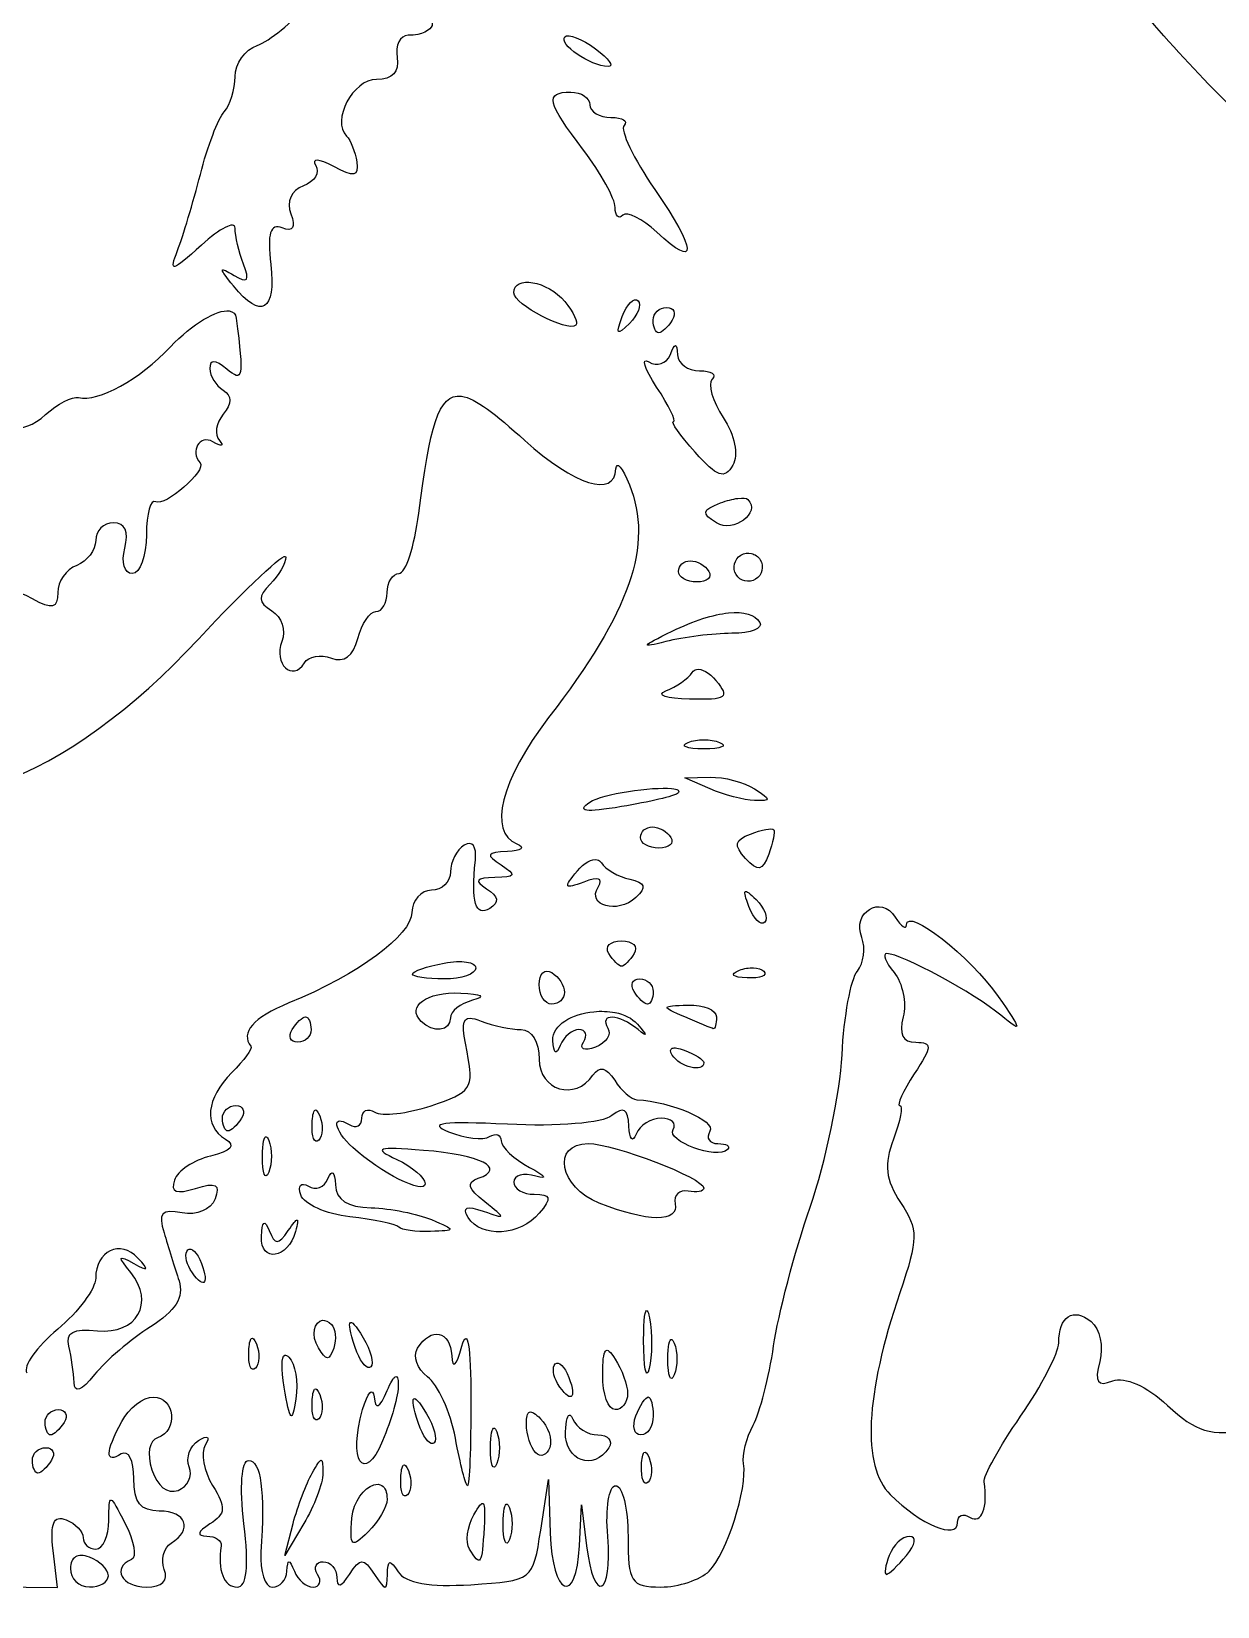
# Model space of a CAD drawing. Header units: millimetres. Extents: x 3 to 110, y 3 to 41.
# Drawn here: x 30.93 to 40.44, y 2.87 to 15.51 of the extents above; entities that cross this region are included whole.
import ezdxf

# ---------------------------------------------------------------- set-up
doc = ezdxf.new("R2010")
doc.units = ezdxf.units.MM
doc.layers.add('1', color=7, linetype='CONTINUOUS')

msp = doc.modelspace()

# ---------------------------------------------------------------- linework, layer by layer
at = {"layer": '1', "color": 7}
for points in [[(35.207762, 15.46249)], [(35.255281, 15.019107)], [(34.950931, 13.490521)], [(32.515418, 13.264178)], [(35.794792, 13.345826)], [(36.023207, 13.292084)], [(36.094009, 12.986676)], [(34.378347, 12.579982)], [(36.595261, 11.760913)], [(36.214394, 11.260168)], [(36.703793, 11.319078)], [(36.520332, 10.842622)], [(36.262972, 10.388905)], [(36.322423, 9.824599)], [(36.063, 9.433924)], [(35.910044, 9.126449)], [(36.882572, 9.103714)], [(35.466656, 8.862385)], [(36.654184, 8.607102)], [(35.661998, 8.212297)], [(34.418643, 8.042281)], [(35.102855, 7.958048)], [(36.72033, 7.996288)], [(35.808233, 7.907404)], [(34.372156, 7.793718)], [(33.127769, 7.602515)], [(34.447086, 7.592696)], [(35.439775, 7.644372)], [(36.195291, 7.697082)], [(36.068688, 7.350851)], [(32.569155, 6.891448)], [(33.201164, 6.852689)], [(32.813577, 6.641335)], [(35.395325, 6.586558)], [(33.347928, 6.350397)], [(33.060591, 5.973676)], [(32.184689, 5.733897)], [(35.868187, 5.245557)], [(33.263685, 5.169592)], [(33.484347, 5.144787)], [(34.200071, 5.056419)], [(32.693191, 5.023865)], [(36.064534, 5.015597)], [(32.96087, 4.888989)], [(35.131271, 4.819742)], [(35.532802, 4.922061)], [(33.847117, 4.716391)], [(33.201164, 4.617688)], [(35.87594, 4.554643)], [(31.146519, 4.452839)], [(33.99232, 4.535006)], [(34.925081, 4.433202)], [(34.642401, 4.30453)], [(35.251153, 4.407881)], [(31.04521, 4.14795)], [(33.25334, 4.046665)], [(35.842338, 4.10971)], [(33.912231, 4.007906)], [(33.674503, 3.849259)], [(34.554057, 3.697849)], [(34.74371, 3.694748)], [(37.970881, 3.436883)], [(31.28344, 3.27255)]]:
    msp.add_lwpolyline(points, close=True, dxfattribs=at)
for points in [[(32.515418, 13.264178), (32.515921, 13.264178)], [(34.378347, 12.579982), (34.37885, 12.579982)], [(36.373065, 9.431342), (36.169971, 9.518675), (36.373065, 9.524358), (36.373065, 9.524358)], [(34.447086, 7.592696), (34.447588, 7.592696)], [(35.609796, 7.637654), (35.610298, 7.637654)], [(36.068688, 7.350851), (36.069191, 7.350851)], [(35.868187, 5.245557), (35.86869, 5.245557)], [(27.629417, 4.002223), (27.622167, 3.063263), (29.380718, 3.04466), (31.138766, 3.026054), (31.104132, 3.324229)], [(35.013955, 3.487524), (35.075973, 3.893701), (35.090446, 3.462204)], [(35.324019, 3.360403), (35.340556, 3.690613), (35.381381, 3.360403)], [(33.113825, 3.538684), (32.96087, 3.284438), (33.028048, 3.538684)]]:
    msp.add_lwpolyline(points, dxfattribs=at)
for points in [[(40.868885, 14.612414), (40.560249, 14.863874), (40.029337, 15.422215), (39.688607, 15.853163)], [(32.74071, 15.393762), (32.8385, 15.428602), (33.021407, 15.575856), (33.146898, 15.720871)], [(33.996448, 15.628889), (34.22137, 15.628889), (34.177687, 15.478714), (33.951495, 15.474375)], [(33.951495, 15.474375), (33.886381, 15.473052), (33.846218, 15.393145), (33.862622, 15.29661)], [(35.553995, 15.224262), (35.413554, 15.226643), (35.151855, 15.406573), (35.207762, 15.46249)], [(35.207762, 15.46249), (35.23422, 15.488895), (35.344313, 15.445636), (35.452686, 15.366372)], [(32.562964, 15.144165), (32.562964, 15.246503), (32.642921, 15.358922), (32.74071, 15.393762)], [(33.862622, 15.29661), (33.882465, 15.180706), (33.82603, 15.120911), (33.696728, 15.120911)], [(35.452686, 15.366372), (35.561006, 15.287122), (35.606594, 15.223468), (35.553995, 15.224262)], [(32.475625, 14.862011), (32.523779, 14.915097), (32.562964, 15.041827), (32.562964, 15.144165)], [(33.696728, 15.120911), (33.508345, 15.120911), (33.334091, 14.790044), (33.457466, 14.666675)], [(35.357092, 14.552986), (35.063008, 14.938568), (35.045202, 15.019107), (35.255281, 15.019107)], [(35.255281, 15.019107), (35.339101, 15.019107), (35.407734, 14.973702), (35.407734, 14.917822)], [(35.407734, 14.917822), (35.407734, 14.861942), (35.484092, 14.816018), (35.577225, 14.816018)], [(32.284411, 14.358684), (32.341349, 14.582198), (32.427471, 14.808925), (32.475625, 14.862011)], [(35.577225, 14.816018), (35.670412, 14.816018), (35.717693, 14.787504), (35.682662, 14.752458)], [(33.457466, 14.666675), (33.490248, 14.633882), (33.526707, 14.5404), (33.538613, 14.458935)], [(35.682662, 14.752458), (35.647605, 14.717408), (35.758862, 14.485522), (35.929676, 14.237243)], [(35.610827, 14.094617), (35.610827, 14.163538), (35.496792, 14.369828), (35.357092, 14.552986)], [(33.210451, 14.430513), (33.24482, 14.374914), (33.200132, 14.301481), (33.11073, 14.267215)], [(33.35412, 14.42121), (33.232279, 14.486377), (33.173568, 14.490169), (33.210451, 14.430513)], [(33.538613, 14.458935), (33.556076, 14.340647), (33.51877, 14.333051), (33.35412, 14.42121)], [(32.101478, 13.749418), (32.145028, 13.861178), (32.227472, 14.135164), (32.284411, 14.358684)], [(33.11073, 14.267215), (33.01085, 14.229361), (32.973014, 14.140855), (33.010982, 14.041907)], [(35.929676, 14.237243), (36.268978, 13.744161), (36.275645, 13.588221), (35.944652, 13.896696)], [(33.010982, 14.041907), (33.052336, 13.934206), (33.028444, 13.896317), (32.941238, 13.929769)], [(35.672846, 14.031054), (35.638953, 13.997166), (35.610827, 14.025683), (35.610827, 14.094617)], [(35.944652, 13.896696), (35.828923, 14.0045), (35.706739, 14.064941), (35.672846, 14.031054)], [(32.562964, 13.927702), (32.562964, 13.988755), (32.441361, 13.927779), (32.292692, 13.79231)], [(32.631173, 13.639349), (32.593735, 13.736906), (32.562964, 13.866652), (32.562964, 13.927702)], [(32.941238, 13.929769), (32.844824, 13.966749), (32.820403, 13.887806), (32.849772, 13.636248)], [(32.292692, 13.79231), (32.053403, 13.574219), (32.031363, 13.569499), (32.101478, 13.749418)], [(32.550025, 13.464166), (32.430937, 13.610901), (32.431439, 13.623151), (32.554682, 13.548915)], [(32.849772, 13.636248), (32.893401, 13.262638), (32.770661, 13.192193), (32.550025, 13.464166)], [(32.554682, 13.548915), (32.664272, 13.482851), (32.682873, 13.504613), (32.631173, 13.639349)], [(34.797949, 13.409389), (34.797949, 13.480649), (34.866, 13.504822), (34.950931, 13.490521)], [(35.295074, 13.149974), (35.229458, 13.091186), (34.797949, 13.316357), (34.797949, 13.409389)], [(34.950931, 13.490521), (35.035836, 13.476207), (35.137965, 13.423502), (35.20673, 13.340659)], [(32.045148, 12.975822), (32.221863, 13.162708), (32.420089, 13.277077), (32.515418, 13.264178)], [(32.515921, 13.264178), (32.547724, 13.259866), (32.567885, 13.241371), (32.57225, 13.206817)], [(35.20673, 13.340659), (35.277374, 13.255489), (35.317035, 13.169606), (35.295074, 13.149974)], [(35.668189, 13.220252), (35.706342, 13.32045), (35.763492, 13.377108), (35.794792, 13.345826)], [(35.794792, 13.345826), (35.826066, 13.314544), (35.794792, 13.232328), (35.725021, 13.163409)], [(35.915706, 13.19028), (35.915706, 13.24616), (35.964019, 13.292084), (36.023207, 13.292084)], [(36.023207, 13.292084), (36.082288, 13.292084), (36.102714, 13.24616), (36.068159, 13.19028)], [(32.57225, 13.206817), (32.63366, 12.719439), (32.627786, 12.688493), (32.495786, 12.798057)], [(35.725021, 13.163409), (35.624665, 13.063815), (35.61305, 13.075454), (35.668189, 13.220252)], [(35.960686, 13.088995), (35.936079, 13.088995), (35.915706, 13.1344), (35.915706, 13.19028)], [(36.068159, 13.19028), (36.033631, 13.1344), (35.985292, 13.088995), (35.960686, 13.088995)], [(31.306194, 12.569129), (31.467272, 12.532225), (31.797313, 12.71375), (32.045148, 12.975822)], [(35.94362, 12.653362), (35.844534, 12.80487), (35.816541, 12.89603), (35.881602, 12.855935)], [(35.881602, 12.855935), (35.946689, 12.815837), (36.023312, 12.840509), (36.051623, 12.910711)], [(36.051623, 12.910711), (36.071996, 12.961374), (36.08504, 12.986594), (36.094009, 12.986676)], [(36.094009, 12.986676), (36.103005, 12.986758), (36.107873, 12.961699), (36.111048, 12.911227)], [(36.111048, 12.911227), (36.115546, 12.841377), (36.195159, 12.784103), (36.288292, 12.784103)], [(32.495786, 12.798057), (32.402864, 12.875167), (32.360372, 12.876908), (32.360372, 12.802708)], [(32.360372, 12.802708), (32.360372, 12.743286), (32.408738, 12.664768), (32.467343, 12.628557)], [(36.288292, 12.784103), (36.381346, 12.784103), (36.42704, 12.75334), (36.389601, 12.715891)], [(36.077975, 12.377928), (36.102846, 12.377928), (36.04268, 12.501854), (35.94362, 12.653362)], [(36.389601, 12.715891), (36.352136, 12.678442), (36.392247, 12.540345), (36.477945, 12.408935)], [(31.043675, 12.432705), (31.139004, 12.51898), (31.257273, 12.580321), (31.306194, 12.569129)], [(32.467343, 12.628557), (32.540262, 12.582941), (32.540553, 12.523486), (32.467343, 12.435287)], [(34.036241, 11.641022), (34.125194, 12.327142), (34.189435, 12.60579), (34.378347, 12.579982)], [(34.37885, 12.579982), (34.492435, 12.563933), (34.650471, 12.438566), (34.88632, 12.225484)], [(30.802349, 12.343305), (30.839708, 12.30593), (30.948346, 12.346427), (31.043675, 12.432705)], [(32.467343, 12.435287), (32.409241, 12.365271), (32.39543, 12.270693), (32.436863, 12.224965)], [(36.477945, 12.408935), (36.569967, 12.268341), (36.601241, 12.111088), (36.553934, 12.026528)], [(32.38519, 12.215146), (32.280151, 12.275651), (32.198077, 12.138822), (32.283379, 12.045131)], [(36.253156, 12.130398), (36.131871, 12.266544), (36.053104, 12.377928), (36.077975, 12.377928)], [(32.436863, 12.224965), (32.478271, 12.17924), (32.45512, 12.174946), (32.38519, 12.215146)], [(34.88632, 12.225484), (35.28502, 11.865283), (35.605906, 11.76471), (35.617548, 11.996556)], [(36.553934, 12.026528), (36.489428, 11.911273), (36.429976, 11.931873), (36.253156, 12.130398)], [(32.283379, 12.045131), (32.337407, 11.985803), (31.999878, 11.690441), (31.927859, 11.734039)], [(35.617548, 11.996556), (35.620987, 12.066406), (35.669724, 12.009123), (35.725551, 11.869432)], [(31.927859, 11.734039), (31.885949, 11.759413), (31.851897, 11.640395), (31.851897, 11.469456)], [(35.725551, 11.869432), (35.918432, 11.386755), (35.734282, 10.857267), (35.077534, 10.002365)], [(36.676383, 11.752126), (36.782031, 11.646483), (36.55904, 11.480918), (36.423706, 11.564542)], [(36.45625, 11.724221), (36.505568, 11.743138), (36.555336, 11.755851), (36.595261, 11.760913)], [(36.595261, 11.760913), (36.635187, 11.765966), (36.665138, 11.763291), (36.676383, 11.752126)], [(33.878126, 11.158365), (33.930593, 11.158365), (34.001819, 11.375593), (34.036241, 11.641022)], [(36.423706, 11.564542), (36.300304, 11.640821), (36.30557, 11.666393), (36.45625, 11.724221)], [(31.588346, 11.565058), (31.509738, 11.565058), (31.445206, 11.501309), (31.445206, 11.423466)], [(31.678251, 11.361453), (31.712779, 11.49352), (31.681161, 11.565058), (31.588346, 11.565058)], [(31.445206, 11.423466), (31.445206, 11.345626), (31.376573, 11.255641), (31.292754, 11.223479)], [(31.851897, 11.469456), (31.851897, 11.29852), (31.800621, 11.158365), (31.738205, 11.158365)], [(31.738205, 11.158365), (31.674732, 11.158365), (31.648538, 11.247847), (31.678251, 11.361453)], [(32.268403, 10.631265), (32.654139, 11.044298), (32.970157, 11.341022), (32.970157, 11.290656)], [(32.970157, 11.290656), (32.970157, 11.240293), (32.913483, 11.142485), (32.844083, 11.0731)], [(36.1188, 11.17542), (36.1188, 11.221986), (36.161795, 11.260168), (36.214394, 11.260168)], [(36.214394, 11.260168), (36.266967, 11.260168), (36.333933, 11.221986), (36.362719, 11.17542)], [(36.581318, 11.149581), (36.548615, 11.20251), (36.565708, 11.272929), (36.618518, 11.305642)], [(36.618518, 11.305642), (36.644977, 11.321993), (36.675562, 11.325745), (36.703793, 11.319078)], [(36.703793, 11.319078), (36.731998, 11.31241), (36.757689, 11.295424), (36.774067, 11.268953)], [(36.774067, 11.268953), (36.806769, 11.216023), (36.790206, 11.145604), (36.737369, 11.112891)], [(31.292754, 11.223479), (31.208934, 11.191313), (31.14083, 11.09346), (31.14083, 11.00592)], [(33.783035, 11.00592), (33.783035, 11.08974), (33.82566, 11.158365), (33.878126, 11.158365)], [(36.267126, 11.090669), (36.185766, 11.090669), (36.1188, 11.128853), (36.1188, 11.17542)], [(36.362719, 11.17542), (36.39148, 11.128853), (36.348432, 11.090669), (36.267126, 11.090669)], [(36.737369, 11.112891), (36.684452, 11.080178), (36.61402, 11.096646), (36.581318, 11.149581)], [(30.937207, 10.955276), (30.791554, 11.033267), (30.734139, 11.032444), (30.734139, 10.952694)], [(31.14083, 11.00592), (31.14083, 10.87824), (31.100216, 10.868038), (30.937207, 10.955276)], [(32.844083, 11.0731), (32.743621, 10.972633), (32.746214, 10.929056), (32.858556, 10.859677)], [(33.69313, 10.853475), (33.742501, 10.853475), (33.783035, 10.9221), (33.783035, 11.00592)], [(32.858556, 10.859677), (32.935682, 10.811764), (32.9723, 10.700853), (32.938645, 10.613181)], [(33.546868, 10.637467), (33.57801, 10.756484), (33.643759, 10.853475), (33.69313, 10.853475)], [(36.068159, 10.695863), (36.24207, 10.780831), (36.398068, 10.830218), (36.520332, 10.842622)], [(36.520332, 10.842622), (36.642595, 10.855031), (36.731284, 10.830001), (36.770442, 10.766658)], [(36.770442, 10.766658), (36.799969, 10.718884), (36.699666, 10.679602), (36.547716, 10.678808)], [(28.876873, 9.335224), (30.156422, 9.092562), (31.206129, 9.49377), (32.268403, 10.631265)], [(32.938645, 10.613181), (32.870039, 10.434328), (33.023497, 10.287413), (33.118482, 10.441096)], [(33.33499, 10.480371), (33.437066, 10.441197), (33.509642, 10.495135), (33.546868, 10.637467)], [(36.017518, 10.612146), (35.807942, 10.558235), (35.816647, 10.572975), (36.068159, 10.695863)], [(36.547716, 10.678808), (36.395739, 10.678014), (36.157218, 10.648079), (36.017518, 10.612146)], [(33.118482, 10.441096), (33.152058, 10.495439), (33.249636, 10.513126), (33.33499, 10.480371)], [(36.017518, 10.216306), (36.101338, 10.248212), (36.196535, 10.315504), (36.229396, 10.36565)], [(36.229396, 10.36565), (36.237598, 10.378192), (36.24924, 10.385994), (36.262972, 10.388905)], [(36.262972, 10.388905), (36.3043, 10.397662), (36.365736, 10.364351), (36.419552, 10.299505)], [(36.419552, 10.299505), (36.533058, 10.162726), (36.505779, 10.143692), (36.2077, 10.150677)], [(36.2077, 10.150677), (36.020111, 10.155095), (35.933698, 10.184398), (36.017518, 10.216306)], [(35.077534, 10.002365), (34.693677, 9.50275), (34.58914, 9.085227), (34.823799, 8.990541)], [(36.322423, 9.752252), (36.182724, 9.752252), (36.125441, 9.775217), (36.195291, 9.803411)], [(36.195291, 9.803411), (36.230216, 9.817514), (36.276386, 9.824599), (36.322423, 9.824599)], [(36.322423, 9.824599), (36.368434, 9.824599), (36.414101, 9.817514), (36.449026, 9.803411)], [(36.449026, 9.803411), (36.518876, 9.775236), (36.462229, 9.752252), (36.322423, 9.752252)], [(36.373065, 9.524358), (36.484824, 9.527428), (36.644765, 9.48551), (36.728585, 9.431342)], [(35.407734, 9.324371), (35.510551, 9.394393), (35.911817, 9.448873), (36.063, 9.433924)], [(36.110545, 9.394133), (36.087262, 9.373602), (35.885518, 9.326141), (35.661998, 9.288715)], [(36.063, 9.433924), (36.113376, 9.42895), (36.136025, 9.41662), (36.110545, 9.394133)], [(36.728585, 9.338325), (36.644765, 9.341394), (36.484824, 9.383317), (36.373065, 9.431342)], [(36.728585, 9.431342), (36.864051, 9.34381), (36.864051, 9.333351), (36.728585, 9.338325)], [(35.661998, 9.288715), (35.370824, 9.239958), (35.29854, 9.249988), (35.407734, 9.324371)], [(35.813921, 9.041701), (35.813921, 9.088267), (35.857445, 9.126449), (35.910044, 9.126449)], [(35.910044, 9.126449), (35.962617, 9.126449), (36.029054, 9.088267), (36.05784, 9.041701)], [(36.697073, 9.06909), (36.786396, 9.10337), (36.869608, 9.119007), (36.882572, 9.103714)], [(36.882572, 9.103714), (36.895537, 9.088421), (36.877783, 9.000357), (36.842779, 8.908377)], [(34.400043, 8.979172), (34.339612, 8.941826), (34.290505, 8.845237), (34.290505, 8.764717)], [(34.489975, 8.85825), (34.501881, 8.971023), (34.465633, 9.019706), (34.400043, 8.979172)], [(34.823799, 8.990541), (34.893649, 8.962355), (34.859068, 8.934828), (34.747308, 8.929563)], [(35.96222, 8.956952), (35.880861, 8.956952), (35.813921, 8.995134), (35.813921, 9.041701)], [(36.05784, 9.041701), (36.086601, 8.995134), (36.043553, 8.956952), (35.96222, 8.956952)], [(36.656751, 8.873754), (36.560257, 8.978328), (36.569094, 9.019976), (36.697073, 9.06909)], [(34.60573, 8.472744), (34.489869, 8.401693), (34.454494, 8.522779), (34.489975, 8.85825)], [(34.747308, 8.929563), (34.578213, 8.921599), (34.569852, 8.903528), (34.696667, 8.82156)], [(35.308012, 8.773501), (35.362622, 8.839305), (35.425037, 8.872021), (35.466656, 8.862385)], [(35.466656, 8.862385), (35.480415, 8.859183), (35.492056, 8.851114), (35.500232, 8.838096)], [(36.842779, 8.908377), (36.790973, 8.7718), (36.756789, 8.765381), (36.656751, 8.873754)], [(34.290505, 8.764717), (34.290505, 8.684194), (34.221873, 8.618471), (34.138053, 8.618471)], [(34.646026, 8.720275), (34.49307, 8.717894), (34.47664, 8.695589), (34.580409, 8.62984)], [(34.696667, 8.82156), (34.823085, 8.739857), (34.814591, 8.722921), (34.646026, 8.720275)], [(35.359156, 8.684101), (35.201888, 8.623755), (35.194506, 8.636735), (35.308012, 8.773501)], [(35.474408, 8.64431), (35.518805, 8.716137), (35.478642, 8.729985), (35.359156, 8.684101)], [(35.500232, 8.838096), (35.533119, 8.786034), (35.635857, 8.726746), (35.728144, 8.706321)], [(34.138053, 8.618471), (34.054233, 8.618471), (33.983589, 8.538496), (33.980943, 8.440706)], [(34.580409, 8.62984), (34.676506, 8.568952), (34.684046, 8.521189), (34.60573, 8.472744)], [(35.776721, 8.560078), (35.628978, 8.424564), (35.381222, 8.493532), (35.474408, 8.64431)], [(35.728144, 8.706321), (35.854535, 8.678338), (35.866468, 8.642424), (35.776721, 8.560078)], [(36.684135, 8.487214), (36.656565, 8.559615), (36.645612, 8.598535), (36.654184, 8.607102)], [(36.654184, 8.607102), (36.662651, 8.615675), (36.690802, 8.593846), (36.740994, 8.544057)], [(36.810764, 8.36164), (36.779464, 8.330359), (36.722288, 8.387014), (36.684135, 8.487214)], [(36.740994, 8.544057), (36.81042, 8.475139), (36.842038, 8.392922), (36.810764, 8.36164)], [(37.58848, 8.239684), (37.510454, 8.443008), (37.743022, 8.583544), (37.857719, 8.402466)], [(37.947625, 8.340969), (37.950535, 8.485404), (38.45999, 8.087525), (38.682477, 7.766845)], [(33.980943, 8.440706), (33.976445, 8.254913), (33.557637, 7.946203), (32.994975, 7.714134)], [(37.857719, 8.402466), (37.906482, 8.325459), (37.947625, 8.29777), (37.947625, 8.340969)], [(35.560186, 8.110493), (35.525658, 8.166373), (35.571563, 8.212297), (35.661998, 8.212297)], [(35.661998, 8.212297), (35.752485, 8.212297), (35.797835, 8.166373), (35.76328, 8.110493)], [(37.553343, 7.970449), (37.60536, 8.033216), (37.621182, 8.154432), (37.58848, 8.239684)], [(35.661998, 8.008692), (35.640567, 8.008692), (35.594741, 8.054613), (35.560186, 8.110493)], [(35.76328, 8.110493), (35.728752, 8.054613), (35.683429, 8.008692), (35.661998, 8.008692)], [(37.78951, 8.110493), (37.751939, 8.110493), (37.778106, 8.042085), (37.847374, 7.958564)], [(38.705205, 7.615434), (38.497058, 7.79035), (37.904974, 8.110493), (37.78951, 8.110493)], [(33.9856, 7.946163), (33.9856, 7.967594), (34.099635, 8.007306), (34.239335, 8.034013)], [(34.239335, 8.034013), (34.309185, 8.047374), (34.372605, 8.049345), (34.418643, 8.042281)], [(34.493573, 7.994738), (34.493573, 7.946608), (34.379035, 7.907404), (34.239335, 7.907404)], [(34.418643, 8.042281), (34.46468, 8.035216), (34.493573, 8.018812), (34.493573, 7.994738)], [(35.001572, 7.862446), (35.001572, 7.949558), (35.046975, 7.992584), (35.102855, 7.958048)], [(35.102855, 7.958048), (35.158734, 7.923512), (35.20464, 7.852498), (35.20464, 7.799918)], [(36.669159, 7.915157), (36.550811, 7.920025), (36.526629, 7.944216), (36.60767, 7.976651)], [(36.60767, 7.976651), (36.644342, 7.991335), (36.685034, 7.997744), (36.72033, 7.996288)], [(36.802483, 7.968899), (36.836244, 7.935143), (36.776289, 7.910738), (36.669159, 7.915157)], [(36.72033, 7.996288), (36.755625, 7.994965), (36.785602, 7.985784), (36.802483, 7.968899)], [(37.430365, 7.297625), (37.446213, 7.60496), (37.501326, 7.907682), (37.553343, 7.970449)], [(37.847374, 7.958564), (37.916695, 7.875041), (37.94953, 7.715087), (37.92024, 7.603031)], [(34.239335, 7.907404), (34.099635, 7.907404), (33.9856, 7.924735), (33.9856, 7.946163)], [(35.102855, 7.704316), (35.046975, 7.704316), (35.001572, 7.77533), (35.001572, 7.862446)], [(35.76328, 7.805603), (35.728752, 7.861483), (35.748993, 7.907404), (35.808233, 7.907404)], [(35.808233, 7.907404), (35.867394, 7.907404), (35.915706, 7.861483), (35.915706, 7.805603)], [(32.994975, 7.714134), (32.706315, 7.59508), (32.603524, 7.478158), (32.690069, 7.366869)], [(34.055873, 7.565825), (33.934191, 7.687494), (34.098021, 7.805545), (34.372156, 7.793718)], [(34.46775, 7.735841), (34.36996, 7.710282), (34.289976, 7.646547), (34.289976, 7.594763)], [(34.372156, 7.793718), (34.544161, 7.78631), (34.579615, 7.765075), (34.46775, 7.735841)], [(35.20464, 7.799918), (35.20464, 7.747334), (35.158734, 7.704316), (35.102855, 7.704316)], [(35.870754, 7.704316), (35.846148, 7.704316), (35.797835, 7.749723), (35.76328, 7.805603)], [(35.915706, 7.805603), (35.915706, 7.749723), (35.895334, 7.704316), (35.870754, 7.704316)], [(38.682477, 7.766845), (38.875967, 7.487919), (38.878666, 7.469676), (38.705205, 7.615434)], [(33.020295, 7.500711), (33.05485, 7.556591), (33.103163, 7.602515), (33.127769, 7.602515)], [(33.127769, 7.602515), (33.152375, 7.602515), (33.172748, 7.556591), (33.172748, 7.500711)], [(34.289976, 7.594763), (34.289976, 7.486744), (34.151917, 7.469768), (34.055873, 7.565825)], [(34.4233, 7.321395), (34.382871, 7.523616), (34.381628, 7.594239), (34.447086, 7.592696)], [(34.447588, 7.592696), (34.469522, 7.591826), (34.498732, 7.583399), (34.536488, 7.568926)], [(35.111639, 7.412862), (35.105474, 7.539309), (35.267055, 7.626687), (35.439775, 7.644372)], [(35.439775, 7.644372), (35.497189, 7.650248), (35.555609, 7.648277), (35.609796, 7.637654)], [(35.794289, 7.50123), (35.642181, 7.627177), (35.477636, 7.63423), (35.553466, 7.511564)], [(35.610298, 7.637654), (35.682529, 7.623327), (35.746585, 7.592961), (35.789103, 7.544637)], [(36.169971, 7.602515), (35.976084, 7.685835), (35.97709, 7.690282), (36.195291, 7.697082)], [(36.398385, 7.507948), (36.384362, 7.511863), (36.281731, 7.55449), (36.169971, 7.602515)], [(36.195291, 7.697082), (36.321021, 7.700998), (36.423706, 7.658395), (36.423706, 7.602515)], [(36.423706, 7.602515), (36.423706, 7.546635), (36.412408, 7.504032), (36.398385, 7.507948)], [(37.92024, 7.603031), (37.884151, 7.46504), (37.916801, 7.39891), (38.021523, 7.39891)], [(33.064745, 7.399426), (33.005637, 7.399426), (32.985767, 7.444831), (33.020295, 7.500711)], [(33.172748, 7.500711), (33.172748, 7.444831), (33.123906, 7.399426), (33.064745, 7.399426)], [(34.536488, 7.568926), (34.633722, 7.531607), (34.778132, 7.500711), (34.857374, 7.500711)], [(34.857374, 7.500711), (34.940612, 7.500711), (35.001572, 7.40095), (35.001572, 7.264034)], [(35.320924, 7.500711), (35.266473, 7.500447), (35.199216, 7.443778), (35.171064, 7.374106)], [(35.357622, 7.400461), (35.391647, 7.455491), (35.375084, 7.500375), (35.320924, 7.500711)], [(35.553466, 7.511564), (35.584369, 7.46154), (35.539178, 7.393306), (35.452686, 7.360151)], [(35.789103, 7.544637), (35.871627, 7.450792), (35.873479, 7.435581), (35.794289, 7.50123)], [(32.690069, 7.366869), (32.704092, 7.348904), (32.635433, 7.253821), (32.537643, 7.156031)], [(35.171064, 7.374106), (35.138547, 7.293495), (35.116666, 7.307523), (35.111639, 7.412862)], [(35.452686, 7.360151), (35.362675, 7.325631), (35.322088, 7.342954), (35.357622, 7.400461)], [(36.068688, 7.296591), (36.050961, 7.325393), (36.052284, 7.343731), (36.068688, 7.350851)], [(36.069191, 7.350851), (36.086389, 7.357969), (36.119065, 7.353738), (36.164282, 7.336381)], [(36.164282, 7.336381), (36.250986, 7.303102), (36.322423, 7.258089), (36.322423, 7.236128)], [(38.021523, 7.39891), (38.156672, 7.39891), (38.155243, 7.367348), (38.009643, 7.145178)], [(34.136492, 6.890413), (34.458251, 6.996599), (34.481323, 7.031394), (34.4233, 7.321395)], [(35.001572, 7.264034), (35.001572, 7.012505), (35.290365, 6.926317), (35.433054, 7.135359)], [(35.433054, 7.135359), (35.485468, 7.212131), (35.539893, 7.199343), (35.607203, 7.094537)], [(36.322423, 7.236128), (36.322423, 7.15384), (36.128352, 7.20005), (36.068688, 7.296591)], [(37.174566, 6.078062), (37.299396, 6.441281), (37.41449, 6.990286), (37.430365, 7.297625)], [(32.537643, 7.156031), (32.329337, 6.947727), (32.308514, 6.731881), (32.48597, 6.622214)], [(35.607203, 7.094537), (35.661045, 7.010717), (35.741029, 6.940073), (35.784976, 6.937956)], [(38.009643, 7.145178), (37.918203, 7.005478), (37.866027, 6.890932), (37.893888, 6.890932)], [(32.461152, 6.789644), (32.461152, 6.845524), (32.509968, 6.891448), (32.569155, 6.891448)], [(32.569155, 6.891448), (32.628236, 6.891448), (32.648159, 6.845524), (32.613605, 6.789644)], [(33.1805, 6.747271), (33.183146, 6.806451), (33.190581, 6.842008), (33.201164, 6.852689)], [(33.201164, 6.852689), (33.211748, 6.863378), (33.22577, 6.849303), (33.241989, 6.808766)], [(33.507075, 6.554001), (33.352612, 6.695268), (33.331207, 6.829491), (33.477627, 6.739003)], [(33.579439, 6.789644), (33.579439, 6.852128), (33.626323, 6.874464), (33.683287, 6.839254)], [(33.683287, 6.839254), (33.740279, 6.804043), (33.94414, 6.826924), (34.136492, 6.890413)], [(35.720391, 6.726084), (35.71457, 6.866418), (35.679196, 6.888548), (35.585507, 6.810832)], [(35.784976, 6.937956), (36.059349, 6.924621), (36.422251, 6.768261), (36.370974, 6.685258)], [(37.893888, 6.890932), (37.921722, 6.890932), (37.89865, 6.770491), (37.842717, 6.623248)], [(32.506105, 6.687843), (32.481498, 6.687843), (32.461152, 6.733764), (32.461152, 6.789644)], [(32.613605, 6.789644), (32.579077, 6.733764), (32.530711, 6.687843), (32.506105, 6.687843)], [(33.233708, 6.613945), (33.199921, 6.580185), (33.176002, 6.640166), (33.1805, 6.747271)], [(33.241989, 6.808766), (33.271437, 6.735423), (33.26731, 6.647706), (33.233708, 6.613945)], [(33.477627, 6.739003), (33.533507, 6.704467), (33.579439, 6.727176), (33.579439, 6.789644)], [(34.747308, 6.741586), (34.231001, 6.767647), (34.101196, 6.751031), (34.273969, 6.681642)], [(35.585507, 6.810832), (35.514413, 6.751843), (35.145505, 6.721504), (34.747308, 6.741586)], [(35.779817, 6.66252), (35.751004, 6.591062), (35.724889, 6.619033), (35.720391, 6.726084)], [(35.98082, 6.789644), (35.89835, 6.789644), (35.808021, 6.73237), (35.779817, 6.66252)], [(36.075409, 6.699728), (36.106021, 6.749256), (36.063238, 6.789644), (35.98082, 6.789644)], [(36.512579, 6.539531), (36.429183, 6.456135), (36.017994, 6.606825), (36.075409, 6.699728)], [(32.48597, 6.622214), (32.571457, 6.569379), (32.533172, 6.525625), (32.36659, 6.486305)], [(32.782065, 6.484755), (32.782065, 6.58953), (32.795294, 6.64818), (32.813577, 6.641335)], [(32.813577, 6.641335), (32.819662, 6.638954), (32.826356, 6.629349), (32.833235, 6.611879)], [(32.833235, 6.611879), (32.86144, 6.542029), (32.86144, 6.427481), (32.833235, 6.357631)], [(34.273969, 6.681642), (34.404858, 6.629066), (34.553448, 6.611538), (34.604169, 6.642885)], [(34.604169, 6.642885), (34.654889, 6.674231), (34.696667, 6.65839), (34.696667, 6.607744)], [(34.696667, 6.607744), (34.696667, 6.557105), (34.799351, 6.462019), (34.925081, 6.395871)], [(35.483695, 6.109068), (35.162068, 6.236166), (35.097272, 6.586558), (35.395325, 6.586558)], [(35.395325, 6.586558), (35.603128, 6.586558), (36.322423, 6.309503), (36.322423, 6.229475)], [(36.370974, 6.685258), (36.337452, 6.631016), (36.365947, 6.586558), (36.434554, 6.586558)], [(36.434554, 6.586558), (36.503054, 6.586558), (36.538244, 6.565259), (36.512579, 6.539531)], [(37.842717, 6.623248), (37.765221, 6.419432), (37.778847, 6.297946), (37.899576, 6.113719)], [(32.36659, 6.486305), (32.2316, 6.454436), (32.100764, 6.367724), (32.076157, 6.293551)], [(32.833235, 6.357631), (32.805031, 6.287781), (32.782065, 6.345063), (32.782065, 6.484755)], [(34.087411, 6.26513), (34.087411, 6.173126), (33.727526, 6.352381), (33.507075, 6.554001)], [(34.073468, 6.532298), (33.699956, 6.562386), (33.666248, 6.550845), (33.858997, 6.45995)], [(33.858997, 6.45995), (33.984727, 6.400668), (34.087411, 6.312943), (34.087411, 6.26513)], [(34.513734, 6.308537), (34.741778, 6.389762), (34.534636, 6.495153), (34.073468, 6.532298)], [(33.308135, 6.306471), (33.323746, 6.34497), (33.33753, 6.359155), (33.347928, 6.350397)], [(33.347928, 6.350397), (33.358247, 6.341639), (33.365179, 6.309977), (33.367561, 6.256346)], [(34.975722, 6.326108), (34.877933, 6.354024), (34.797949, 6.332696), (34.797949, 6.278565)], [(34.925081, 6.395871), (35.050811, 6.329717), (35.073512, 6.298195), (34.975722, 6.326108)], [(32.076157, 6.293551), (32.044011, 6.197182), (32.09227, 6.178222), (32.245649, 6.22689)], [(32.245649, 6.22689), (32.409691, 6.27897), (32.446732, 6.259148), (32.402229, 6.143173)], [(33.089537, 6.174695), (33.064401, 6.249924), (33.092183, 6.280944), (33.150523, 6.244461)], [(33.150523, 6.244461), (33.20889, 6.208395), (33.279825, 6.236258), (33.308135, 6.306471)], [(33.367561, 6.256346), (33.373117, 6.133923), (33.463022, 6.076265), (33.6554, 6.071344)], [(34.564904, 6.118887), (34.429147, 6.22441), (34.415627, 6.273591), (34.513734, 6.308537)], [(34.797949, 6.278565), (34.797949, 6.22444), (34.872165, 6.179865), (34.962811, 6.179865)], [(36.195291, 6.205702), (36.125441, 6.219672), (36.079457, 6.173751), (36.09348, 6.103901)], [(36.322423, 6.229475), (36.322423, 6.202275), (36.265141, 6.191719), (36.195291, 6.205702)], [(32.137646, 6.031553), (31.972626, 6.063308), (31.94413, 6.031024), (31.993475, 5.871356)], [(32.402229, 6.143173), (32.368839, 6.056138), (32.255889, 6.008773), (32.137646, 6.031553)], [(33.483818, 5.999515), (33.29181, 6.021422), (33.114407, 6.100324), (33.089537, 6.174695)], [(33.6554, 6.071344), (33.80907, 6.067428), (34.025764, 6.024801), (34.137523, 5.976777)], [(34.432084, 5.994345), (34.38131, 6.076509), (34.419119, 6.091693), (34.553527, 6.044473)], [(34.553527, 6.044473), (34.738815, 5.979412), (34.739318, 5.983283), (34.564904, 6.118887)], [(34.962811, 6.179865), (35.097827, 6.179865), (35.105156, 6.152235), (35.001572, 6.027418)], [(36.09348, 6.103901), (36.123589, 5.953438), (35.871944, 5.955658), (35.483695, 6.109068)], [(36.88154, 4.963918), (36.917867, 5.213492), (37.049736, 5.714842), (37.174566, 6.078062)], [(37.899576, 6.113719), (38.043377, 5.894086), (38.042927, 5.827258), (37.894417, 5.390765)], [(32.774312, 5.841384), (32.779604, 5.966717), (32.800242, 5.982116), (32.837363, 5.888927)], [(32.989286, 5.888927), (33.02945, 5.946178), (33.052178, 5.974782), (33.060591, 5.973676)], [(33.060591, 5.973676), (33.069058, 5.972617), (33.063555, 5.942058), (33.04715, 5.881691)], [(33.875533, 5.917349), (33.85225, 5.940605), (33.675826, 5.977607), (33.483818, 5.999515)], [(34.137523, 5.976777), (34.337389, 5.89089), (34.337416, 5.889221), (34.129268, 5.882209)], [(35.001572, 6.027418), (34.850866, 5.845832), (34.535086, 5.827697), (34.432084, 5.994345)], [(31.78419, 5.668786), (31.644675, 5.819905), (31.445206, 5.724629), (31.445206, 5.507039)], [(31.993475, 5.871356), (32.027395, 5.761652), (32.08129, 5.587961), (32.113358, 5.485335)], [(33.04715, 5.881691), (32.987513, 5.661158), (32.765052, 5.628289), (32.774312, 5.841384)], [(32.837363, 5.888927), (32.883876, 5.772), (32.907371, 5.772), (32.989286, 5.888927)], [(34.129268, 5.882209), (34.012852, 5.878294), (33.898817, 5.894089), (33.875533, 5.917349)], [(31.726828, 5.551997), (31.619143, 5.684886), (31.622715, 5.697099), (31.750085, 5.625895)], [(32.203289, 5.577317), (32.166512, 5.636914), (32.157993, 5.707264), (32.184689, 5.733897)], [(32.184689, 5.733897), (32.211333, 5.76053), (32.260122, 5.712122), (32.293195, 5.625895)], [(31.750085, 5.625895), (31.869042, 5.559392), (31.876397, 5.568906), (31.78419, 5.668786)], [(32.293195, 5.625895), (32.361907, 5.446864), (32.303514, 5.415218), (32.203289, 5.577317)], [(31.445206, 5.507039), (31.445206, 5.422909), (31.308099, 5.238429), (31.140301, 5.097245)], [(31.45915, 5.085875), (31.774242, 5.053607), (31.922117, 5.310821), (31.726828, 5.551997)], [(32.113358, 5.485335), (32.154342, 5.354176), (32.086635, 5.24512), (31.88497, 5.117398)], [(37.894417, 5.390765), (37.615229, 4.569457), (37.588136, 4.001006), (37.817397, 3.771745)], [(35.839242, 5.011461), (35.839242, 5.179101), (35.851942, 5.266043), (35.868187, 5.245557)], [(35.86869, 5.245557), (35.873982, 5.23873), (35.880173, 5.219786), (35.886258, 5.188195)], [(35.886258, 5.188195), (35.910071, 5.061814), (35.909065, 4.879157), (35.883665, 4.782018)], [(39.168225, 4.987691), (39.168225, 5.199977), (39.285859, 5.277351), (39.428152, 5.159255)], [(31.140301, 5.097245), (30.972502, 4.956058), (30.860848, 4.799216), (30.892254, 4.748429)], [(31.229703, 4.960818), (31.201737, 5.071987), (31.263835, 5.105878), (31.45915, 5.085875)], [(31.88497, 5.117398), (31.727172, 5.01746), (31.525401, 4.845102), (31.436925, 4.734477)], [(33.231644, 4.947382), (33.168091, 5.050215), (33.200132, 5.163004), (33.263685, 5.169592)], [(33.263685, 5.169592), (33.284852, 5.171709), (33.309696, 5.162343), (33.335519, 5.136519)], [(33.335519, 5.136519), (33.369122, 5.102758), (33.377747, 5.017457), (33.35412, 4.946866)], [(33.540677, 4.913793), (33.49165, 5.041539), (33.474399, 5.122115), (33.484347, 5.144787)], [(33.484347, 5.144787), (33.494402, 5.167462), (33.531417, 5.132537), (33.591318, 5.029548)], [(34.026425, 4.945316), (34.080585, 5.032916), (34.146599, 5.068291), (34.200071, 5.056419)], [(34.200071, 5.056419), (34.253517, 5.04454), (34.294633, 4.98576), (34.300321, 4.884853)], [(34.381972, 4.960818), (34.427824, 5.12351), (34.454309, 4.968596), (34.454309, 4.52932)], [(39.428152, 5.159255), (39.497393, 5.101806), (39.528534, 4.957476), (39.497393, 4.838345)], [(31.27209, 4.670914), (31.269444, 4.746619), (31.250923, 4.876998), (31.229703, 4.960818)], [(32.672501, 4.918445), (32.675147, 4.977624), (32.682608, 5.013181), (32.693191, 5.023865)], [(32.693191, 5.023865), (32.703775, 5.034554), (32.717798, 5.020452), (32.734017, 4.979939)], [(32.734017, 4.979939), (32.763465, 4.906597), (32.759337, 4.818879), (32.725735, 4.785119)], [(33.35412, 4.946866), (33.319724, 4.843742), (33.295647, 4.843798), (33.231644, 4.947382)], [(33.591318, 5.029548), (33.65159, 4.927567), (33.677969, 4.822655), (33.651776, 4.796488)], [(34.106541, 4.716906), (34.022827, 4.778279), (33.986658, 4.880958), (34.026425, 4.945316)], [(34.300321, 4.884853), (34.306671, 4.772101), (34.336596, 4.799737), (34.381972, 4.960818)], [(35.532802, 4.922061), (35.548148, 4.941429), (35.572463, 4.918384), (35.610827, 4.859017)], [(35.883665, 4.782018), (35.858265, 4.684881), (35.839242, 4.787944), (35.839242, 5.011461)], [(36.033552, 4.859017), (36.033552, 4.963791), (36.046252, 5.022442), (36.064534, 5.015597)], [(36.064534, 5.015597), (36.07062, 5.013216), (36.077816, 5.003611), (36.084696, 4.986141)], [(36.084696, 4.986141), (36.1129, 4.916291), (36.1129, 4.802258), (36.084696, 4.732408)], [(36.717737, 4.327784), (36.771421, 4.428093), (36.845187, 4.714345), (36.88154, 4.963918)], [(38.862314, 4.399613), (39.030827, 4.644543), (39.168225, 4.909282), (39.168225, 4.987691)], [(32.725735, 4.785119), (32.691948, 4.751358), (32.668003, 4.811339), (32.672501, 4.918445)], [(32.957245, 4.633708), (32.93211, 4.785132), (32.934412, 4.876646), (32.96087, 4.888989)], [(32.96087, 4.888989), (32.969601, 4.89309), (32.980978, 4.888184), (32.994975, 4.874003)], [(32.994975, 4.874003), (33.046277, 4.822814), (33.071175, 4.672864), (33.050273, 4.540689)], [(33.651776, 4.796488), (33.625582, 4.77032), (33.575523, 4.822991), (33.540677, 4.913793)], [(35.149368, 4.662646), (35.112591, 4.722243), (35.104548, 4.793109), (35.131271, 4.819742)], [(35.131271, 4.819742), (35.157914, 4.846375), (35.20673, 4.797464), (35.239803, 4.711221)], [(35.51108, 4.732408), (35.51108, 4.841271), (35.517456, 4.902681), (35.532802, 4.922061)], [(35.610827, 4.859017), (35.665014, 4.775197), (35.711078, 4.649813), (35.711078, 4.579964)], [(36.084696, 4.732408), (36.056491, 4.662558), (36.033552, 4.719312), (36.033552, 4.859017)], [(39.497393, 4.838345), (39.453631, 4.670885), (39.47702, 4.635653), (39.601268, 4.683318)], [(31.436925, 4.734477), (31.33088, 4.601866), (31.274735, 4.580165), (31.27209, 4.670914)], [(33.782003, 4.605284), (33.810128, 4.670737), (33.832009, 4.707781), (33.847117, 4.716391)], [(33.847117, 4.716391), (33.862198, 4.724989), (33.870586, 4.705013), (33.871909, 4.655928)], [(34.329769, 4.22443), (34.290585, 4.43398), (34.190149, 4.655534), (34.106541, 4.716906)], [(35.239803, 4.711221), (35.308515, 4.532196), (35.249592, 4.500546), (35.149368, 4.662646)], [(35.610827, 4.452839), (35.554948, 4.452839), (35.51108, 4.578739), (35.51108, 4.732408)], [(39.601268, 4.683318), (39.69755, 4.720259), (39.873683, 4.641577), (40.040529, 4.486947)], [(31.653962, 4.357756), (31.711827, 4.465841), (31.825862, 4.554124), (31.907697, 4.554124)], [(31.907697, 4.554124), (32.082058, 4.554124), (32.110341, 4.284229), (31.941802, 4.228047)], [(33.050273, 4.540689), (33.018284, 4.337317), (33.004023, 4.351573), (32.957245, 4.633708)], [(33.1805, 4.512267), (33.183146, 4.571447), (33.190581, 4.607007), (33.201164, 4.617688)], [(33.201164, 4.617688), (33.211748, 4.628377), (33.22577, 4.614301), (33.241989, 4.573762)], [(33.241989, 4.573762), (33.271437, 4.500419), (33.26731, 4.412705), (33.233708, 4.378944)], [(33.586159, 4.452839), (33.62709, 4.592539), (33.6681, 4.638463), (33.677625, 4.554643)], [(33.677625, 4.554643), (33.689796, 4.446825), (33.720223, 4.461528), (33.782003, 4.605284)], [(33.871909, 4.655928), (33.874554, 4.572108), (33.816531, 4.367953), (33.745835, 4.20221)], [(33.99232, 4.535006), (34.002374, 4.55768), (34.039416, 4.522755), (34.099291, 4.419767)], [(35.711078, 4.579964), (35.711078, 4.510114), (35.666707, 4.452839), (35.610827, 4.452839)], [(35.777224, 4.402198), (35.809371, 4.486018), (35.853979, 4.554643), (35.87594, 4.554643)], [(35.87594, 4.554643), (35.8979, 4.554643), (35.915706, 4.486018), (35.915706, 4.402198)], [(31.039018, 4.351038), (31.039018, 4.406918), (31.087331, 4.452839), (31.146519, 4.452839)], [(31.146519, 4.452839), (31.2056, 4.452839), (31.226026, 4.406918), (31.191471, 4.351038)], [(33.233708, 4.378944), (33.199921, 4.345183), (33.176002, 4.405164), (33.1805, 4.512267)], [(33.745835, 4.20221), (33.594652, 3.847397), (33.467282, 4.047242), (33.586159, 4.452839)], [(34.04865, 4.30453), (33.999623, 4.432271), (33.982372, 4.512334), (33.99232, 4.535006)], [(34.454309, 4.52932), (34.454309, 4.152136), (34.442773, 3.843058), (34.427956, 3.843058)], [(34.899761, 4.337603), (34.899761, 4.394782), (34.90709, 4.426437), (34.925081, 4.433202)], [(34.925081, 4.433202), (34.943073, 4.439975), (34.971436, 4.421984), (35.012923, 4.380492)], [(40.040529, 4.486947), (40.27188, 4.272529), (40.383667, 4.239321), (40.700955, 4.29006)], [(31.083971, 4.249751), (31.059365, 4.249751), (31.039018, 4.295158), (31.039018, 4.351038)], [(31.191471, 4.351038), (31.156943, 4.295158), (31.108577, 4.249751), (31.083971, 4.249751)], [(31.649835, 4.097306), (31.519554, 4.016701), (31.521168, 4.109768), (31.653962, 4.357756)], [(34.159748, 4.186706), (34.133555, 4.160539), (34.083496, 4.213728), (34.04865, 4.30453)], [(34.099291, 4.419767), (34.159563, 4.317786), (34.185942, 4.212873), (34.159748, 4.186706)], [(34.610889, 4.14795), (34.610889, 4.252725), (34.624118, 4.311375), (34.642401, 4.30453)], [(34.642401, 4.30453), (34.648486, 4.302149), (34.65518, 4.292544), (34.662059, 4.275074)], [(34.973659, 4.107641), (34.932913, 4.148386), (34.899761, 4.25192), (34.899761, 4.337603)], [(35.012923, 4.380492), (35.0751, 4.318325), (35.108252, 4.214794), (35.086821, 4.150532)], [(35.212392, 4.275074), (35.215832, 4.369371), (35.231442, 4.418597), (35.251153, 4.407881)], [(35.251153, 4.407881), (35.257768, 4.40431), (35.264938, 4.394335), (35.271817, 4.376875)], [(35.271817, 4.376875), (35.300022, 4.307025), (35.390377, 4.249751), (35.472847, 4.249751)], [(35.81752, 4.249751), (35.763307, 4.249751), (35.74505, 4.318378), (35.777224, 4.402198)], [(35.915706, 4.402198), (35.915706, 4.318378), (35.871627, 4.249751), (35.81752, 4.249751)], [(36.640743, 4.019791), (36.629366, 4.089009), (36.664027, 4.227478), (36.717737, 4.327784)], [(38.569289, 3.873032), (38.56188, 3.917572), (38.693801, 4.154683), (38.862314, 4.399613)], [(31.941802, 4.228047), (31.873169, 4.205161), (31.854357, 4.101386), (31.895818, 3.9707)], [(32.195537, 3.993436), (32.167306, 4.066979), (32.200035, 4.162052), (32.268403, 4.204277)], [(32.268403, 4.204277), (32.346217, 4.252373), (32.366484, 4.23848), (32.322669, 4.167587)], [(34.427956, 3.843058), (34.41314, 3.843058), (34.368981, 4.01488), (34.329769, 4.22443)], [(34.662059, 4.275074), (34.690264, 4.205224), (34.690264, 4.090676), (34.662059, 4.020826)], [(35.560186, 4.14795), (35.44123, 3.955476), (35.20419, 4.042122), (35.212392, 4.275074)], [(35.472847, 4.249751), (35.555212, 4.249751), (35.594741, 4.20383), (35.560186, 4.14795)], [(30.937207, 4.046665), (30.937207, 4.102545), (30.986022, 4.14795), (31.04521, 4.14795)], [(30.982186, 3.944861), (30.95758, 3.944861), (30.937207, 3.990785), (30.937207, 4.046665)], [(31.08966, 4.046665), (31.055132, 3.990785), (31.006792, 3.944861), (30.982186, 3.944861)], [(31.04521, 4.14795), (31.104291, 4.14795), (31.124214, 4.102545), (31.08966, 4.046665)], [(31.751646, 3.899903), (31.751646, 4.047363), (31.707461, 4.132919), (31.649835, 4.097306)], [(32.322669, 4.167587), (32.284225, 4.105347), (32.311292, 3.959831), (32.383127, 3.844092)], [(32.634269, 3.538168), (32.599185, 3.834448), (32.614425, 4.046146), (32.670966, 4.046146)], [(32.670966, 4.046146), (32.770899, 4.046146), (32.803179, 3.80242), (32.770688, 3.309759)], [(33.181532, 3.944861), (33.21987, 4.012594), (33.241513, 4.046665), (33.25334, 4.046665)], [(33.25334, 4.046665), (33.265246, 4.046665), (33.26731, 4.012594), (33.26731, 3.944861)], [(34.662059, 4.020826), (34.633855, 3.950976), (34.610889, 4.008258), (34.610889, 4.14795)], [(35.086821, 4.150532), (35.06539, 4.086265), (35.014404, 4.066895), (34.973659, 4.107641)], [(35.822176, 4.004289), (35.824822, 4.063468), (35.831754, 4.099026), (35.842338, 4.10971)], [(35.842338, 4.10971), (35.852921, 4.120399), (35.867447, 4.105794), (35.883665, 4.065268)], [(35.883665, 4.065268), (35.913114, 3.991925), (35.909013, 3.904724), (35.87541, 3.870963)], [(31.895818, 3.9707), (31.93741, 3.839705), (32.021891, 3.773525), (32.106135, 3.805852)], [(32.106135, 3.805852), (32.18371, 3.835565), (32.223768, 3.919892), (32.195537, 3.993436)], [(33.028048, 3.538684), (33.065063, 3.678384), (33.134119, 3.861041), (33.181532, 3.944861)], [(33.26731, 3.944861), (33.26731, 3.861041), (33.197989, 3.678384), (33.113825, 3.538684)], [(33.891567, 3.902486), (33.894213, 3.961665), (33.901648, 3.997225), (33.912231, 4.007906)], [(33.912231, 4.007906), (33.922814, 4.018595), (33.936837, 4.004519), (33.953056, 3.963983)], [(33.953056, 3.963983), (33.982504, 3.89064), (33.978906, 3.802923), (33.945304, 3.769162)], [(35.87541, 3.870963), (35.841623, 3.837202), (35.817678, 3.897183), (35.822176, 4.004289)], [(36.364783, 3.158346), (36.505938, 3.299514), (36.673313, 3.822251), (36.640743, 4.019791)], [(31.954714, 3.639972), (31.804457, 3.639972), (31.751646, 3.707641), (31.751646, 3.899903)], [(32.383127, 3.844092), (32.491976, 3.668494), (32.488589, 3.617516), (32.361404, 3.536618)], [(33.500355, 3.58261), (33.511864, 3.720542), (33.599891, 3.825532), (33.674503, 3.849259)], [(33.674503, 3.849259), (33.699374, 3.857168), (33.722525, 3.856022), (33.741178, 3.844092)], [(33.741178, 3.844092), (33.766049, 3.828191), (33.782003, 3.793112), (33.782003, 3.734539)], [(33.945304, 3.769162), (33.911517, 3.735401), (33.887069, 3.795382), (33.891567, 3.902486)], [(35.551402, 3.436883), (35.532352, 3.660403), (35.561192, 3.843058), (35.615484, 3.843058)], [(35.615484, 3.843058), (35.669803, 3.843058), (35.714174, 3.660403), (35.714174, 3.436883)], [(38.457158, 3.589328), (38.54963, 3.53218), (38.603685, 3.668594), (38.569289, 3.873032)], [(31.550087, 3.563489), (31.552733, 3.78767), (31.553791, 3.78726), (31.682378, 3.538168)], [(33.782003, 3.734539), (33.782003, 3.674669), (33.714085, 3.55707), (33.630582, 3.473573)], [(34.478597, 3.61), (34.518126, 3.681612), (34.541859, 3.712698), (34.554057, 3.697849)], [(34.554057, 3.697849), (34.566227, 3.683006), (34.566862, 3.622173), (34.560248, 3.509231)], [(34.7127, 3.538684), (34.7127, 3.643459), (34.7254, 3.701593), (34.74371, 3.694748)], [(34.74371, 3.694748), (34.749795, 3.692367), (34.756701, 3.682763), (34.763844, 3.665292)], [(34.763844, 3.665292), (34.792049, 3.595442), (34.792049, 3.481407), (34.763844, 3.411562)], [(37.817397, 3.771745), (38.060152, 3.528998), (38.355876, 3.405882), (38.355876, 3.547471)], [(31.104132, 3.324229), (31.078732, 3.542949), (31.106752, 3.608531), (31.207478, 3.56969)], [(31.207478, 3.56969), (31.283414, 3.540552), (31.345458, 3.47593), (31.345458, 3.42603)], [(31.446741, 3.335079), (31.502621, 3.335079), (31.550087, 3.437759), (31.550087, 3.563489)], [(31.682378, 3.538168), (31.754451, 3.398468), (31.776914, 3.268957), (31.731988, 3.250331)], [(32.049805, 3.381588), (32.227605, 3.491464), (32.172783, 3.639972), (31.954714, 3.639972)], [(32.361404, 3.536618), (32.260122, 3.472192), (32.251761, 3.439492), (32.336084, 3.438433)], [(32.578971, 3.03019), (32.658108, 3.03019), (32.675438, 3.190622), (32.634269, 3.538168)], [(33.630582, 3.473573), (33.495857, 3.338887), (33.481305, 3.351349), (33.500355, 3.58261)], [(34.442932, 3.334563), (34.408668, 3.390002), (34.42494, 3.514001), (34.478597, 3.61)], [(34.763844, 3.411562), (34.73564, 3.341712), (34.7127, 3.398995), (34.7127, 3.538684)], [(38.355876, 3.547471), (38.355876, 3.604906), (38.401279, 3.623864), (38.457158, 3.589328)], [(31.345458, 3.42603), (31.345458, 3.376127), (31.390861, 3.335079), (31.446741, 3.335079)], [(32.336084, 3.438433), (32.405934, 3.43764), (32.457421, 3.402313), (32.450807, 3.360403)], [(34.560248, 3.509231), (34.542521, 3.203648), (34.532705, 3.189315), (34.442932, 3.334563)], [(34.454309, 3.049309), (34.950587, 3.080791), (34.952413, 3.08267), (35.013955, 3.487524)], [(35.090446, 3.462204), (35.107379, 2.958403), (35.299942, 2.874308), (35.324019, 3.360403)], [(35.381381, 3.360403), (35.440436, 2.884547), (35.592439, 2.952945), (35.551402, 3.436883)], [(35.714174, 3.436883), (35.714174, 3.068112), (35.738515, 3.03019), (35.975661, 3.03019)], [(37.970881, 3.436883), (37.914155, 3.436883), (37.841791, 3.368258), (37.809644, 3.284438)], [(37.947625, 3.284438), (38.020517, 3.37228), (38.030333, 3.436883), (37.970881, 3.436883)], [(31.394565, 3.270484), (31.348157, 3.288291), (31.309951, 3.288267), (31.28344, 3.27255)], [(31.995539, 3.1723), (31.965535, 3.250468), (31.989983, 3.344697), (32.049805, 3.381588)], [(32.450807, 3.360403), (32.420195, 3.166453), (32.473296, 3.03019), (32.578971, 3.03019)], [(32.770688, 3.309759), (32.760634, 3.156089), (32.801565, 3.03019), (32.861651, 3.03019)], [(37.809644, 3.284438), (37.777365, 3.200618), (37.767152, 3.131991), (37.786414, 3.131991)], [(37.786414, 3.131991), (37.805729, 3.131991), (37.878066, 3.200618), (37.947625, 3.284438)], [(31.28344, 3.27255), (31.256955, 3.256781), (31.242112, 3.224978), (31.242112, 3.179534)], [(31.242112, 3.179534), (31.242112, 3.097468), (31.310745, 3.030706), (31.394565, 3.030706)], [(31.546991, 3.12114), (31.546991, 3.171041), (31.478385, 3.238319), (31.394565, 3.270484)], [(31.731988, 3.250331), (31.571412, 3.183764), (31.653989, 3.03019), (31.850336, 3.03019)], [(31.850336, 3.03019), (31.979928, 3.03019), (32.030887, 3.080196), (31.995539, 3.1723)], [(32.978941, 3.157314), (32.985291, 3.258914), (32.997462, 3.258914), (33.038366, 3.157314)], [(33.224924, 3.131991), (33.190396, 3.187871), (33.210636, 3.233278), (33.269876, 3.233278)], [(33.269876, 3.233278), (33.329037, 3.233278), (33.378938, 3.17652), (33.378938, 3.10667)], [(33.480723, 3.131991), (33.569649, 3.267457), (33.591795, 3.267457), (33.680721, 3.131991)], [(33.784067, 3.131991), (33.786713, 3.252252), (33.804731, 3.256205), (33.871406, 3.151112)], [(35.975661, 3.03019), (36.11933, 3.03019), (36.294378, 3.087943), (36.364783, 3.158346)], [(31.394565, 3.030706), (31.478385, 3.030706), (31.546991, 3.071237), (31.546991, 3.12114)], [(32.861651, 3.03019), (32.921738, 3.03019), (32.974443, 3.087464), (32.978941, 3.157314)], [(33.038366, 3.157314), (33.066571, 3.087464), (33.134225, 3.03019), (33.188755, 3.03019)], [(33.188755, 3.03019), (33.243339, 3.03019), (33.259478, 3.076111), (33.224924, 3.131991)], [(33.378938, 3.10667), (33.378938, 3.021744), (33.413836, 3.030081), (33.480723, 3.131991)], [(33.680721, 3.131991), (33.769594, 2.99653), (33.781421, 2.99653), (33.784067, 3.131991)], [(33.871406, 3.151112), (33.927312, 3.062953), (34.124559, 3.02838), (34.454309, 3.049309)]]:
    msp.add_open_spline(points, degree=3, dxfattribs=at)

doc.saveas('drawing.dxf')
